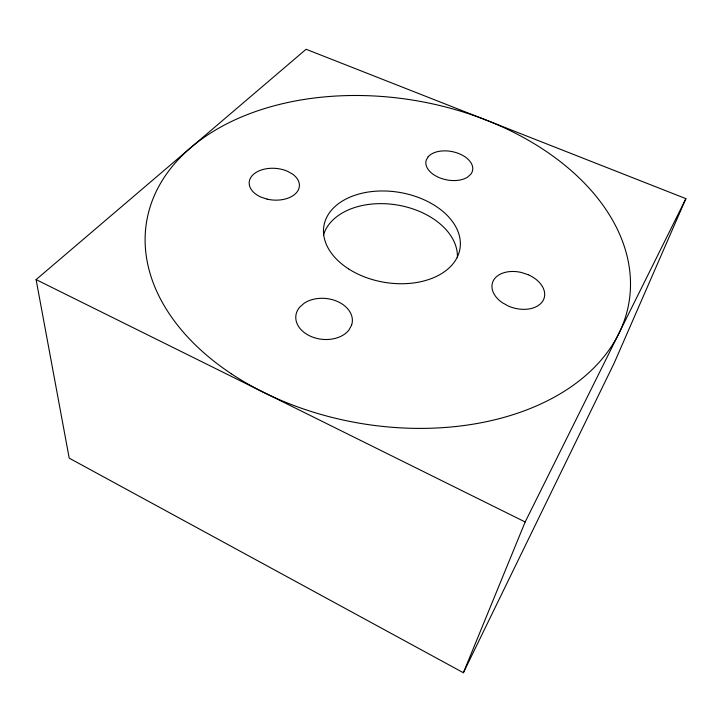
<?xml version="1.0" encoding="UTF-8"?>
<svg xmlns="http://www.w3.org/2000/svg" width="722" height="722" viewBox="0 0 722 722"><rect width="100%" height="100%" fill="white"/><g stroke="black" fill="none" stroke-linecap="round" stroke-linejoin="round"><path stroke-width="1.08" d="M463.389 672.733L525.165 521.979L685.9 198.649L306.101 49.267L36.1 279.604L69.213 458.154L463.389 672.733L614.169 363.112L685.9 198.649M36.1 279.604L525.165 521.979M323.429 235.201A68.13 45.639 9.5 0 1 397.416 205.03A68.13 45.639 9.5 0 1 457.378 257.736M351.596 325.18L348.925 330.062A28.393 20.514 6.3 0 1 310.063 336.037A28.393 20.514 6.3 0 1 299.729 307.121L304.251 303.168A28.393 20.514 6.3 0 1 338.04 301.742A28.393 20.514 6.3 0 1 351.596 325.18M428.128 156.8L426.233 160.167A23.763 14.395 11.2 0 0 439.436 177.72A23.763 14.395 11.2 0 0 467.549 177.134L470.771 174.264A23.763 14.395 11.2 0 0 459.129 153.696A23.763 14.395 11.2 0 0 428.128 156.8M528.044 274.667L521.492 272.501A26.949 18.131 16 0 0 493.911 279.694A26.949 18.131 16 0 0 502.214 302.635L508.27 306.011A26.949 18.131 16 0 0 542.773 301.047A26.949 18.131 16 0 0 528.044 274.667M267.077 199.119L261.003 197.106A25.162 15.884 4.3 0 1 252.899 174.895A25.162 15.884 4.3 0 1 287.329 171.195L292.374 173.975A25.162 15.884 4.3 0 1 295.74 193.46A25.162 15.884 4.3 0 1 267.077 199.119M231.338 373.788A244.541 163.732 9.5 0 0 626.714 312.779A244.541 163.732 9.5 0 0 305.37 99.257A244.541 163.732 9.5 0 0 231.338 373.788M348.555 268.873A68.987 45.603 9.5 0 0 459.472 251.075A68.987 45.603 9.5 0 0 367.733 192.115A68.987 45.603 9.5 0 0 348.555 268.873"/></g></svg>
